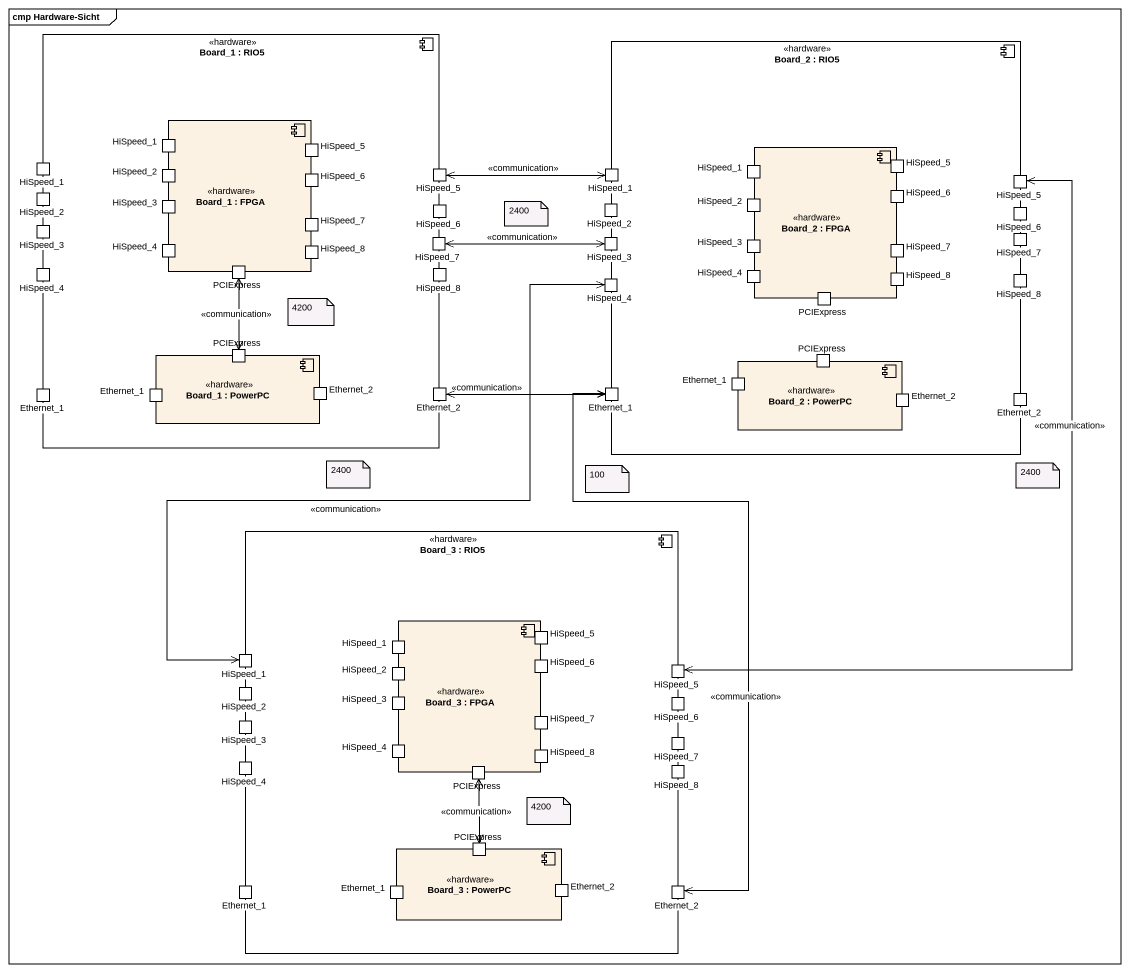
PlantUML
@startuml
mainframe cmp Hardware-Sicht
component "Board_1 : RIO5" as Board_1 <<hardware>> {
  component "Board_1 : FPGA" as Board_1_2 <<hardware>> {
    port "HiSpeed_1" as HiSpeed_1_2
    port HiSpeed_5
    port HiSpeed_3
    port "HiSpeed_2" as HiSpeed_2_2
    port HiSpeed_6
    port HiSpeed_7
    port "HiSpeed_4" as HiSpeed_4_2
    port PCIExpress
    port HiSpeed_8
  }
  port HiSpeed_1
  port HiSpeed_2
  port "HiSpeed_5" as HiSpeed_5_3
  port "HiSpeed_3" as HiSpeed_3_2
  port "HiSpeed_7" as HiSpeed_7_2
  port "HiSpeed_6" as HiSpeed_6_3
  port HiSpeed_4
  port "HiSpeed_8" as HiSpeed_8_2
  component "Board_1 : PowerPC" as Board_1_3 <<hardware>> {
    port "PCIExpress" as PCIExpress_3
    port "Ethernet_1" as Ethernet_1_2
    port Ethernet_2
  }
  port Ethernet_1
  port "Ethernet_2" as Ethernet_2_2
}
component "Board_2 : RIO5" as Board_2 <<hardware>> {
  component "Board_2 : FPGA" as Board_2_2 <<hardware>> {
    port "HiSpeed_5" as HiSpeed_5_2
    port "HiSpeed_1" as HiSpeed_1_4
    port "HiSpeed_2" as HiSpeed_2_3
    port "HiSpeed_6" as HiSpeed_6_2
    port "HiSpeed_3" as HiSpeed_3_4
    port "HiSpeed_4" as HiSpeed_4_4
    port "HiSpeed_8" as HiSpeed_8_3
    port "HiSpeed_7" as HiSpeed_7_4
    port "PCIExpress" as PCIExpress_2
  }
  port "HiSpeed_1" as HiSpeed_1_3
  port "HiSpeed_5" as HiSpeed_5_4
  port "HiSpeed_3" as HiSpeed_3_3
  port "HiSpeed_2" as HiSpeed_2_4
  port "HiSpeed_7" as HiSpeed_7_3
  port "HiSpeed_6" as HiSpeed_6_4
  port "HiSpeed_4" as HiSpeed_4_3
  port "HiSpeed_8" as HiSpeed_8_4
  port "Ethernet_1" as Ethernet_1_3
  component "Board_2 : PowerPC" as Board_2_3 <<hardware>> {
    port "PCIExpress" as PCIExpress_4
    port "Ethernet_1" as Ethernet_1_4
    port "Ethernet_2" as Ethernet_2_3
  }
  port "Ethernet_2" as Ethernet_2_4
}
component "Board_3 : RIO5" as Board_3 <<hardware>> {
  component "Board_3 : FPGA" as Board_3_2 <<hardware>> {
    port "HiSpeed_1" as HiSpeed_1_6
    port "HiSpeed_2" as HiSpeed_2_5
    port "HiSpeed_6" as HiSpeed_6_5
    port "HiSpeed_5" as HiSpeed_5_5
    port "HiSpeed_3" as HiSpeed_3_5
    port "HiSpeed_4" as HiSpeed_4_5
    port "HiSpeed_7" as HiSpeed_7_5
    port "PCIExpress" as PCIExpress_5
    port "HiSpeed_8" as HiSpeed_8_5
  }
  port "HiSpeed_1" as HiSpeed_1_5
  port "HiSpeed_5" as HiSpeed_5_6
  port "HiSpeed_2" as HiSpeed_2_6
  port "HiSpeed_6" as HiSpeed_6_6
  port "HiSpeed_3" as HiSpeed_3_6
  port "HiSpeed_7" as HiSpeed_7_6
  port "HiSpeed_4" as HiSpeed_4_6
  port "HiSpeed_8" as HiSpeed_8_6
  component "Board_3 : PowerPC" as Board_3_3 <<hardware>> {
    port "PCIExpress" as PCIExpress_6
    port "Ethernet_1" as Ethernet_1_6
    port "Ethernet_2" as Ethernet_2_5
  }
  port "Ethernet_1" as Ethernet_1_5
  port "Ethernet_2" as Ethernet_2_6
}
HiSpeed_5_3 <-right-> HiSpeed_1_3 : <<communication>>
HiSpeed_7_2 <-right-> HiSpeed_3_3 : <<communication>>
PCIExpress <--> PCIExpress_3 : <<communication>>
HiSpeed_4_3 <--> HiSpeed_1_5 : <<communication>>
Ethernet_2_2 <-right-> Ethernet_1_3 : <<communication>>
Ethernet_1_3 <--> Ethernet_2_6 : <<communication>>
HiSpeed_5_6 <-up-> HiSpeed_5_4 : <<communication>>
PCIExpress_5 <--> PCIExpress_6 : <<communication>>
note as N1
  2400
end note
note as N2
  4200
end note
note as N3
  2400
end note
note as N4
  100
end note
note as N5
  2400
end note
note as N6
  4200
end note
@enduml
